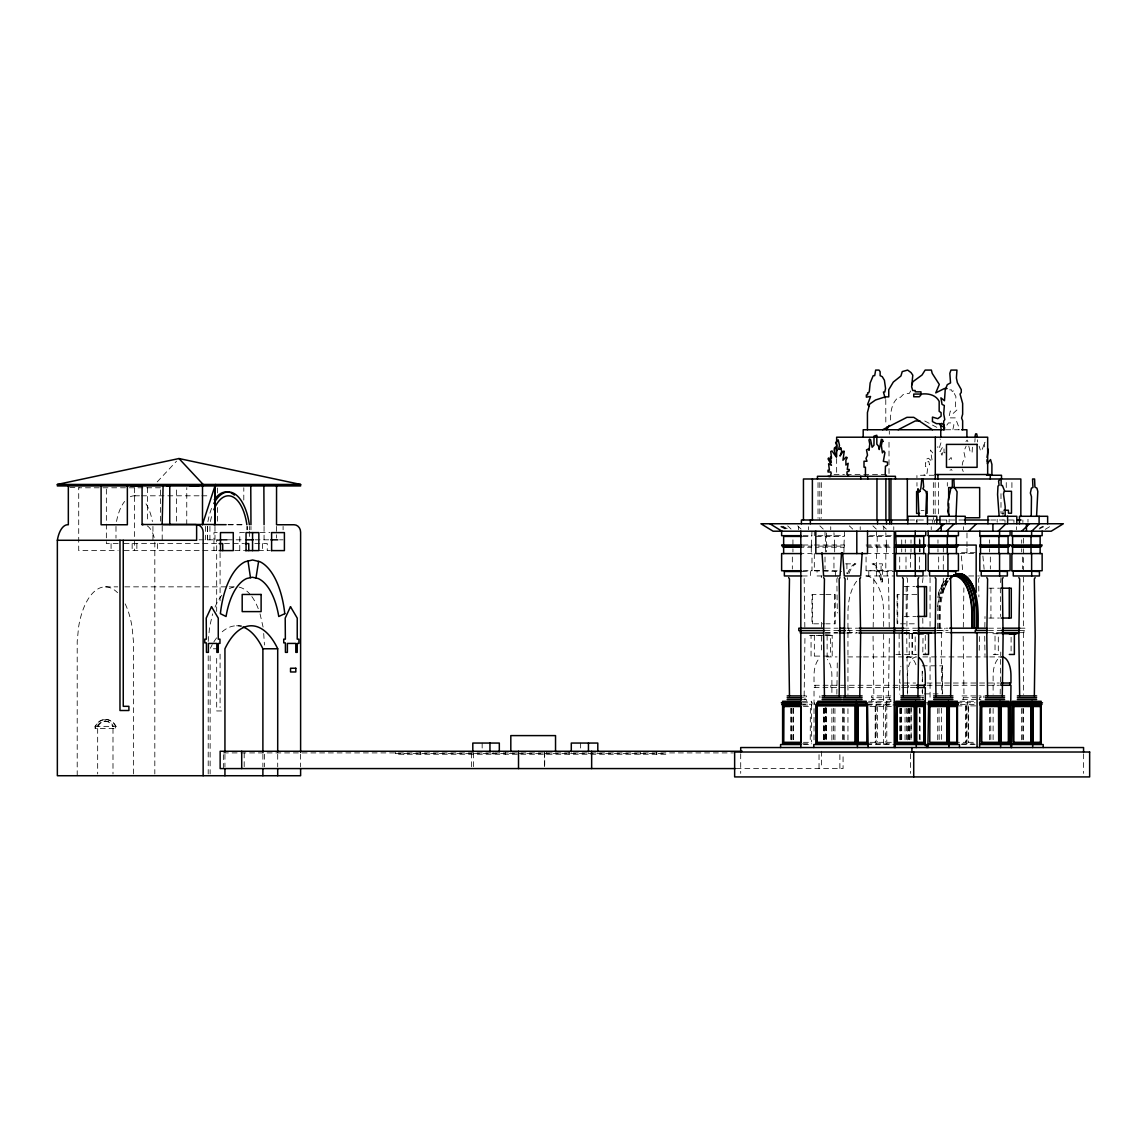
<?xml version="1.0" encoding="UTF-8"?>
<svg xmlns="http://www.w3.org/2000/svg" width="1147" height="1147" viewBox="0 0 1147 1147"><rect width="100%" height="100%" fill="white"/><g stroke="black" fill="none" stroke-linecap="round" stroke-linejoin="round"><path stroke-width="0.75" stroke-dasharray="5 3.75" d="M160.537 521.168L160.566 487.647M176.581 521.225L176.609 487.704M186.746 524.695L186.775 487.647M217.586 521.225L217.586 507.103M217.6 492.995L217.6 487.704M243.795 500.049L243.809 487.704M943.293 578.274L943.264 592.253A39.17 18.739 -89.9 0 1 947.465 582.361M943.293 569.543L943.321 545.083M804.147 695.914L804.965 636.241M821.467 627.294L821.539 621.918M836.851 694.164L837.31 660.815M873.182 627.294L873.871 578.948L873.053 575.966M888.538 695.914L889.341 636.241M922.317 688.888L923.034 699.498M922.417 681.877L922.561 671.339M922.819 652.041L923.034 636.241M963.308 627.294L963.867 587.895M979.251 650.277L979.452 636.241M984.843 627.294L985.001 616.541M1000.198 694.164L1000.342 683.626M1000.356 681.877L1000.772 652.041M972.412 447.158L972.083 452.936L970.104 451.474L968.426 444.663M208.209 641.46L209.586 627.079L212.625 613.86M975.079 438.498L974.85 441.996M811.632 546.13L811.445 547.248L802.943 547.248M844.321 546.13L844.135 547.248L815.832 547.248M962.204 465.18L962.863 461.711L965.301 458.47L963.781 451.445L966.089 446.197M910.661 390.941L909.356 393.392L906.073 393.392L903.119 394.597L900.495 397.306L898.402 397.306C890.732 403.543 890.373 414.44 890.445 423.587M948.97 459.775L951.107 457.481L951.709 460.305L949.974 462.026M979.452 577.601L978.635 578.948L978.893 596.856M1000.987 577.601L1000.27 586.103M837.64 577.601L836.837 578.948L837.31 612.971M923.034 577.601L922.303 584.31M946.863 425.121L948.44 422.913L952.225 422.913L953.888 424.82L952.842 429.752M965.946 441.581L967.093 440.061L967.896 441.724M157.225 481.855L176.566 461.137M811.273 544.997L811.99 531.204M843.963 544.997L844.665 531.204M885.885 744.546L886.789 743.801L886.789 705.018M1045.304 529.341L1049.863 526.545M1039.799 527.892L1042.938 526.229M802.226 571.493L811.99 570.733L811.99 553.585L802.943 553.585M1039.153 528.968L1045.218 525.986M949.96 470.213L951.494 469.51L952.039 470.471M825.252 632.829L837.482 632.728M900.911 633.646L915.191 633.603L915.191 654.364M812.85 635.381L811.058 635.395L811.058 656.098L832.192 656.098L832.192 635.338M816.119 635.381L830.399 635.338L830.399 656.098M949.687 389.88L951.523 389.88L952.168 391.514L954.075 390.539L954.075 393.077L955.924 396.676L955.293 407.257L957.028 409.866L953.071 413.493L950.318 410.956L948.77 417.881L955.322 417.881L958.577 426.512L958.577 429.752M945.745 429.752L959.853 429.752M945.171 452.75L944.024 452.75L943.995 447L943.063 447C940.21 448.936 939.708 456.635 939.708 446.67L941.429 441.323L940.053 438.943M834.041 474.514L844.507 474.514M846.257 474.514L889.011 474.514L889.011 438.986M934.188 475.259L916.926 475.259L916.926 477.74M160.465 487.79L78.713 487.79L78.713 550.603L118.155 550.603M134.471 495.805L139.776 495.805M141.554 495.805L200.037 495.805M201.815 495.805L208.897 495.805M921.055 510.444L924.052 510.444M1003.94 513.211L1000.987 513.211L1000.987 492.966M909.686 520.007L935.135 520.007M941.372 520.007L964.082 520.007M990.693 520.007L1015.798 520.007M228.052 524.753L243.781 524.753L227.909 524.695M217.227 532.595L213.959 532.595L213.959 550.603M244.483 532.595L239.78 532.595L239.78 550.603M260.154 532.595L269.975 532.595M803.058 535.678L811.99 535.678M817.883 535.678L844.665 535.678M869.569 535.678L891.391 535.678M802.943 536.423L811.273 536.423M816.334 536.423L843.963 536.423M868.078 536.423L895.635 536.423M199.019 539.821L218.504 539.821M227.364 539.821L244.469 539.821M255.007 539.821L269.402 539.821M279.581 539.821L283.094 539.821M220.081 540.28L216.683 540.28L216.683 611.394M118.155 543.592L106.356 543.592L106.356 487.79M124.077 543.592L218.561 543.592M224.497 543.592L244.11 543.592M254.792 543.592L267.251 543.592L267.251 550.603M802.943 544.997L811.99 544.997L811.804 546.13L803 546.13M814.313 544.997L844.665 544.997L844.493 546.13L814.814 546.13M866.071 544.997L892.28 544.997M866.573 546.13L892.624 546.13M867.576 547.248L895.807 547.248M124.163 550.603L219.163 550.603M234.791 550.603L244.483 550.603M258.505 550.603L269.975 550.603M975.265 552.682L961.057 552.682L962.892 572.64M866.071 553.585L895.635 553.585M959.824 553.585L974.104 553.585M845.597 563.851L855.891 563.851A26.367 12.617 -90 0 0 848.837 573.815M803.058 570.733L811.99 570.733M814.313 553.585L814.313 570.733L839.317 570.733M866.071 557.012L866.071 570.733L894.689 570.733M814.313 570.733L841.583 571.493M866.071 570.733L894.932 571.493M802.226 575.966L810.556 575.966L810.556 571.493M822.055 575.966L817.051 575.966L817.051 571.493M865.799 575.966L894.932 575.966M923.98 575.966L927.507 575.966M968.713 575.966L974.362 575.966M977.617 575.966L979.481 575.966M881.082 581.873L882.387 581.873L882.387 563.822L872.107 563.822A29.894 14.309 -90 0 1 881.082 581.873L881.082 563.822M904.151 586.604L914.661 586.604M105.338 586.848L117.725 586.848M124.808 586.848L227.479 586.848M229.257 586.848L234.561 586.848M988.9 588.196L999.41 588.196M824.822 594.562L811.961 594.562L811.961 623.81L824.822 623.81M825.897 594.562L835.274 594.562L835.274 623.81L825.897 623.81M916.897 594.562L897.083 594.562L897.083 623.81L916.897 623.81M904.151 616.455L916.353 616.455M988.9 618.047L999.41 618.047M236.511 625.789L243.092 625.789M825.252 628.183L838.07 628.183M846.644 628.183L857.669 628.183M903.908 628.183L916.711 628.183M937.099 628.183L947.766 628.183M988.542 628.183L1000.858 628.183M1019.97 628.183L1025.49 628.183L1025.49 630.42L1020.213 630.42M904.825 630.42L915.966 630.42M936.97 630.42L948.053 630.42M988.442 630.42L1001.331 630.42M825.037 630.592L838.07 630.592M847.303 630.592L857.856 630.592M904.18 630.592L916.553 630.592M937.744 630.592L944.798 630.592L944.798 628.183M847.619 632.657L857.139 632.657M904.338 632.657L916.754 632.657M936.97 632.657L949.444 632.657M988.442 632.657L1000.858 632.657M1020.3 632.657L1023.941 632.657L1023.941 630.42M825.166 633.015L837.826 633.015M846.457 633.015L857.21 633.015M904.338 632.958L916.912 633.015M937.042 633.015L943.823 633.015L943.823 630.592M904.338 633.603L916.983 633.603M825.467 634.692L833.109 635.338L808.506 635.338M218.36 648.772L210.13 648.772A77.609 37.134 90 0 1 212.281 644.585M895.864 654.364L900.911 654.364M904.481 654.364L916.983 654.364M993.245 654.464L998.306 654.464L998.306 633.718L991.954 633.703L991.954 632.657M826.485 656.916L837.052 656.916M847.633 656.916L861.727 656.916M863.49 656.916L916.367 656.916A18.653 8.932 -90 0 0 907.435 675.569L907.435 685.275M922.733 656.916L987.94 656.916M989.703 656.916L1002.048 656.916A18.653 8.932 -90 0 0 993.116 675.569L993.116 683.024M922.217 665.819L942.39 665.819L942.39 693.878L922.174 693.878L922.174 690.365M900.782 683.024L899.721 683.024L899.721 675.569A18.653 8.932 -90 0 1 900.911 666.249M904.309 683.024L915.578 683.024M927.063 683.024L999.324 683.024M915.578 685.275L814.026 685.275L814.026 675.569A18.653 8.932 -90 0 1 820.65 657.561M927.063 685.275L999.324 685.275M915.406 687.512L814.026 687.512L814.026 742.238M802.441 695.914L806.456 695.914L806.456 697.706L802.441 697.706M819.833 695.914L819.933 697.706M921.055 695.914L923.708 695.914M975.739 695.914L961.688 695.914L961.688 697.706L976.226 697.706M978.95 695.914L980.943 695.914L980.943 697.706L978.95 697.706M983.854 695.914L983.854 697.706M921.055 697.706L923.708 697.706M802.441 699.498L806.456 699.498L806.456 701.29M921.055 699.498L923.708 699.498M976.226 699.498L961.688 699.498L961.688 701.29M978.95 699.498L980.943 699.498M802.255 701.29L811.531 701.29L811.531 702.781M868.551 701.29L895.893 701.29M959.824 701.29L975.122 701.29M802.599 702.781L812.248 702.781L811.89 704.272L802.785 704.272M814.571 702.781L814.47 704.272M867.232 702.781L895.893 702.781M956.913 702.781L975.022 702.781M867.72 704.272L894.603 704.272M960.369 704.401L975.739 704.401M802.599 705.018L811.718 705.018L811.718 704.272M866.702 705.018L895.893 705.018M956.971 705.892L966.261 705.892L966.261 742.31L956.971 742.31M975.624 705.892L968.283 705.892L968.283 742.31L975.624 742.31M803.416 706.509L810.37 706.509L810.226 742.31M869.913 706.509L891.291 706.509M221.6 710.954L216.683 710.954L216.683 655.84M105.323 719.484L105.753 719.484A13.42 11.785 90 0 1 116.033 726.352L116.033 728.402L95.043 728.402L95.043 726.352A13.42 11.785 -90 0 1 105.323 719.484A13.42 11.785 -90 0 1 115.603 726.352L115.603 728.402M97.237 726.352A9.907 8.703 -90 0 1 104.893 721.133L105.753 721.133A9.907 8.703 -90 0 1 113.424 726.352M95.043 726.352L116.033 726.352M803.416 742.31L810.37 742.31M869.913 742.31L891.291 742.31M802.599 743.801L811.531 743.801M867.032 743.801L892.61 743.801M961.975 743.801L974.104 743.801M803.517 744.546L812.248 744.546M866.659 744.546L894.846 744.546M961.372 744.546L975.108 744.546M223.364 752.905L733.42 752.905M395.643 753.507L517.326 753.507M518.143 753.507L666.55 753.507M517.326 754.253L395.643 754.253L395.643 751.271M520.81 754.253L666.55 754.253L666.55 751.271M736.087 768.576L843.074 768.576L843.074 754.726M1001.403 633.718L995.023 633.718L995.023 654.464M907.435 633.646L916.367 633.674M69.895 487.504L79.2 487.79M780.577 526.731L785.136 528.968M924.74 420.978L936.841 427.358M781.351 526.229L786.053 528.71M782.842 526.229L787.258 528.71M882.918 525.871L886.287 529.068M872.91 525.871L876.279 529.068M849.354 525.871L852.723 529.068M819.876 525.871L823.245 529.068M797.667 525.871L801.036 529.068M787.674 525.871L791.043 529.068M984.699 446.886L984.327 443.029L985.216 442.097L984.212 442.097C984.398 444.204 980.671 455.488 980.126 449.423L979.151 446.183M906.732 577.601L907.549 578.948L906.732 636.241L907.521 694.164M962.204 469.051L963.236 471.532M932.74 452.936L930.403 449.997L932.325 461.653L928.482 458.227L926.532 459.058L927.421 461.94L928.755 461.452L929.629 464.85L925.486 462.642L925.385 466.6L927.665 466.6L927.091 473.31L924.167 473.31L924.167 475.259M886.086 702.781L886.43 704.272M260.039 613.86L263.079 627.079M834.313 546.13L834.5 547.248M833.955 544.997L834.141 546.13M885.814 544.997L886.344 547.248M876.58 544.997L877.039 547.248M825.324 546.13L825.467 547.248M825.023 544.997L825.166 546.13M263.695 633.474L264.455 645.044M982.907 556.008L984.126 569.313M1000.299 587.895L1000.7 616.541M984.714 636.241L984.986 655.554M963.179 636.241L963.996 695.914M922.776 618.333L922.905 627.294M889.226 627.294L888.538 578.948L889.341 575.966M873.053 636.241L873.871 695.914M821.338 636.241L821.524 650.277M804.836 627.294L804.147 578.948L804.965 575.966M1083.571 753.794L1083.571 773.365M1027.984 519.261L1027.984 522.258M1023.468 538.258L1023.468 547.076M1023.468 548.84L1023.468 569.987M1023.468 577.041L1023.468 628.183M1023.468 632.657L1023.468 694.408M1023.468 708.516L1023.468 740.274M1022.88 520.007L1022.88 522.502M1022.88 708.301L1022.737 740.518M1022.378 557.012L1022.378 569.027M1021.69 539.85L1021.69 543.291M1021.69 548.825L1021.69 551.994M1021.418 708.545L1021.418 740.274M1016.471 526.731L1016.471 529.713M1013.934 520.007L1013.934 522.502M1011.912 482.557L1011.912 489.683M1011.095 637.216L1011.095 654.464M1006.263 482.557L1006.263 487.905M1005.016 520.007L1005.016 522.502M1002.98 511.089L1002.98 520.007M997.173 519.261L997.173 522.258M996.542 632.657L996.542 633.703M994.191 683.024L994.191 685.275M993.116 685.275L993.116 694.164M993.116 708.402L993.116 740.417M990.936 588.196L990.936 618.047M990.678 708.301L990.822 740.518M990.334 557.012L990.334 569.027M989.632 539.85L989.632 543.291M989.632 548.825L989.632 551.994M989.374 708.545L989.374 740.274M979.452 697.706L979.452 699.498M977.545 439.774L977.545 442.011M968.642 705.892L968.642 742.31M967.566 701.29L967.566 702.781M967.265 702.781L967.265 704.401M966.978 532.925L966.978 546.703M966.978 548.424L966.978 553.585M966.978 704.401L966.978 743.801M965.602 705.892L965.602 742.31M963.437 526.731L963.437 529.713M963.179 697.706L963.179 699.498M949.128 519.261L949.128 522.258M947.322 482.557L947.322 486.127M946.734 520.007L946.734 522.502M942.347 665.819L942.347 693.878M941.357 632.657L941.357 693.849M941.357 708.172L941.357 740.374M940.282 628.183C940.139 613.76 939.694 598.72 945.816 585.3A39.543 18.925 -90 0 1 948.899 580.095M939.321 628.183L939.321 613.258A38.797 18.567 -90 0 1 947.78 580.726M939.035 708.301L939.178 740.518M938.977 628.183L938.977 613.258A39.543 18.925 -90 0 1 947.594 580.095M938.676 557.012L938.676 569.027M938.404 482.557L938.404 514.659M937.974 539.85L937.974 543.291M937.974 548.825L937.974 551.994M937.802 446.642L937.802 447.545M937.716 628.183L937.716 613.258A38.052 18.209 -90 0 1 946.82 580.31M937.716 708.545L937.716 740.274M935.135 482.557L935.135 514.659M934.533 520.007L934.533 522.502M933.343 482.557L933.343 520.007M932.74 520.007L932.74 522.502M931.235 526.731L931.235 529.713M930.059 577.701L930.059 626.434M930.059 657.202L930.059 699.269M925.285 635.424L925.285 654.407M922.174 671.081L922.217 681.605M920.066 539.85L920.066 544.997M920.066 548.825L920.066 551.994M920.066 708.545L920.066 740.274M919.349 538.789L919.349 544.997M919.349 548.438L919.349 551.865M919.349 557.012L919.349 569.027M919.349 708.129L919.349 740.245M917.127 519.261L917.127 522.258M916.969 482.557L916.969 486.127M916.367 520.007L916.367 522.502M912.496 633.66L912.496 654.407M911.922 633.603L911.922 654.364M911.148 706.509L911.148 740.518M911.005 539.85L911.005 543.291M911.005 548.825L911.005 551.994M911.005 708.301L911.005 740.518M910.417 553.585L910.417 569.027M910.575 753.794L910.575 773.365M909.7 708.545L909.7 740.274M909.227 633.66L909.227 654.407M908.983 708.301L908.983 740.518M908.725 708.301L908.725 740.518M908.51 685.275L908.51 687.512M907.435 687.512L907.435 694.566M907.435 708.688L907.435 740.475M906.345 708.301L906.488 740.518M906.187 586.604L906.187 616.455M906.001 557.012L906.001 569.027M905.298 539.85L905.298 543.291M905.298 548.825L905.298 551.994M905.04 708.545L905.04 740.274M901.728 539.85L901.728 544.997M901.728 548.825L901.728 551.994M901.585 708.301L901.728 740.518M901.126 708.301L901.126 742.31M900.868 708.301L900.868 742.31M900.409 708.545L900.409 740.274M899.707 557.012L899.707 569.027M899.721 685.275L899.721 694.164M899.721 708.402L899.721 740.417M899.133 633.66L899.133 654.364M897.728 594.562L897.728 623.81M893.771 526.731L893.771 529.713M890.846 701.29L890.846 699.498L871.562 699.498L871.562 701.29M889.326 431.243L889.326 434.226M889.341 697.706L889.341 699.498M887.219 575.966L887.219 571.493L885.814 570.733L885.814 553.585M886.789 701.29L886.789 702.781M886.516 544.997L885.814 532.695M886.516 547.248L886.516 553.585M886.602 704.272L886.602 705.018M885.771 399.529L885.814 422.368M885.47 706.509L885.326 742.31M883.764 526.731L883.764 529.713M883.649 626.52L883.649 613.258A37.292 17.85 -90 0 0 862.702 576.525M883.649 634.42L883.649 745.765M877.455 706.509L877.598 742.31M877.197 536.423L877.197 544.997M877.197 547.248L877.197 553.585M876.58 531.204L876.58 535.678M876.58 553.585L876.58 570.733M876.494 571.493L876.494 575.966M876.136 701.29L876.136 702.781M876.136 705.018L876.136 743.801M875.448 706.509L875.448 742.31M875.175 706.509L875.175 742.31M873.053 697.706L873.053 699.498M868.781 571.493L868.781 575.966M860.207 526.731L860.207 529.713M849.769 630.592L849.769 632.657M848.78 628.183L848.78 630.592M847.948 628.183L847.948 613.258A37.292 17.85 -90 0 1 860.064 577.945M847.948 632.657L847.948 694.509M847.948 708.66L847.948 740.46M846.916 563.851L846.916 573.701M844.221 708.545L844.221 740.274M843.963 547.248L843.963 553.585M843.045 708.301L843.045 740.518M842.902 708.301L842.902 740.518M839.876 754.654L839.876 768.576M836.65 458.528L836.65 474.514M835.389 575.966L835.389 571.493L833.955 570.733L833.955 557.012M834.93 708.545L834.93 740.274M834.672 544.997L833.955 532.695M834.672 547.248L834.672 551.994M834.615 594.562L834.615 623.81M833.625 708.301L833.482 740.518M831.89 685.275L831.89 675.569A18.653 8.932 -90 0 0 827.417 659.425M831.89 687.512L831.89 694.566M831.89 708.688L831.89 740.475M830.815 685.275L830.815 687.512M830.729 526.731L830.729 529.713M827.13 635.338L827.13 656.098M826.528 532.925L826.528 551.865M826.528 707.986L826.528 740.231M826.026 708.301L826.026 740.518M825.811 707.627L825.811 740.575M825.625 536.423L825.625 544.997M825.625 547.248L825.625 551.994M825.152 707.627L825.152 740.575M825.023 531.204L825.023 535.678M825.023 557.012L825.023 569.027M824.564 708.545L824.564 740.274M823.861 708.301L823.861 740.518M823.589 708.301L823.589 740.518M821.539 751.271L821.539 768.576M821.309 482.557L821.309 518.229M821.338 575.966L821.338 577.601M819.818 482.557L819.818 520.007M819.03 754.654L819.03 768.576M818.026 482.557L818.026 518.229M815.101 685.275L815.101 687.512M814.313 531.204L814.313 535.678M814.341 635.395L814.341 656.098M812.621 594.562L812.621 623.81M811.531 705.018L811.531 742.037M811.273 547.248L811.273 553.585M808.52 526.731L808.52 529.713M804.965 697.706L804.965 699.498M798.527 526.731L798.527 529.713M793.337 708.301L793.337 740.518M793.194 708.301L793.194 740.518M792.935 539.85L792.935 544.997M792.935 548.825L792.935 551.994M792.333 557.012L792.333 569.027M791.889 708.545L791.889 740.274M791.172 708.301L791.172 740.518M790.914 708.301L790.914 740.518M740.704 753.794L740.704 773.365M656.514 751.271L656.514 754.253M640.513 751.271L640.513 754.253M580.64 743.055L580.64 748.288M569.098 751.271L569.098 754.253M546.517 751.271L546.517 754.253M544.71 751.271L544.71 766.841M544.381 752.905L544.381 768.576M505.411 751.271L505.411 754.253M493.095 751.271L493.095 754.253M482.156 743.055L482.156 748.288M473.596 752.905L473.596 766.827M471.575 752.991L471.575 766.841M420.16 751.271L420.16 754.253M403.945 753.507L403.945 754.253M300.614 754.239L300.614 766.784M283.094 526.416L283.094 529.771M277.703 754.282L277.703 766.798M276.527 526.416L276.527 533.111M276.527 534.789L276.527 538.144M264.455 754.253L264.455 766.784M264.068 526.416L264.068 539.821M262.892 754.282L262.892 766.798M262.548 543.592L262.548 550.603M250.964 526.416L250.964 529.771M249.358 526.416L249.358 529.771M249.358 531.448L249.358 538.144M247.394 526.416L247.394 529.771M246.863 526.416L246.863 529.771M244.196 752.905L244.196 768.576M224.941 754.282L224.941 766.798M223.364 754.654L223.364 768.576M220.081 552.725L220.081 600.77M220.081 654.148L220.081 707.527M214.976 526.416L214.976 539.821M210.13 655.926L210.13 773.953M209.915 526.416L209.915 539.821M208.209 655.783L208.209 773.938M207.607 526.416L207.607 539.821M207.421 526.416L207.421 539.821M205.456 526.416L205.456 539.821M162.2 526.143L162.2 543.592M157.483 543.592L157.483 550.603M154.816 542.058L154.816 773.953M152.938 526.416L152.938 539.821M147.375 487.704L147.375 521.225M136.866 543.592L136.866 550.603M134.557 487.79L134.557 550.603M133.453 773.938L133.453 641.46L132.077 627.079A58.927 28.202 90 0 0 124.536 602.605M132.149 543.592L132.149 550.603M115.99 526.416L115.99 538.144M112.994 728.402L112.994 773.981M111.073 543.592L111.073 550.603M97.667 728.402L97.667 773.981M95.473 728.402L95.473 726.352A13.42 11.785 90 0 1 105.753 719.484M77.207 775.73L77.207 641.46L78.584 627.079A58.927 28.202 90 0 1 117.582 592.712M906.331 657.561A18.653 8.932 -90 0 1 915.951 664.873M937.787 597.487A37.292 17.85 -90 0 1 949.343 577.228M873.412 563.822A29.894 14.309 -90 0 1 882.387 581.873M847.26 579.765A26.367 12.617 -90 0 1 847.705 577.687M938.189 594.232A38.052 18.209 -90 0 1 946.992 578.117M937.644 606.519A38.797 18.567 -90 0 1 946.648 579.665M847.518 573.815A26.367 12.617 90 0 1 854.587 563.851M239.135 587.149A58.927 28.202 -90 0 1 249.831 594.046M251.838 596.555A58.927 28.202 -90 0 1 259.48 612.125M215.034 607.136A58.927 28.202 -90 0 1 222.833 594.046M229.371 588.683A58.927 28.202 -90 0 1 233.529 587.149M213.801 642.005A77.609 37.134 90 0 1 216.797 637.617M222.231 631.768A77.609 37.134 90 0 1 241.386 626.463M147.289 525.885A25.091 12 90 0 1 154.315 538.058M116.521 521.484A40.217 19.241 90 0 1 124.636 501.44M130.371 496.723A40.217 19.241 90 0 1 138.558 496.723M146.013 503.848A40.217 19.241 90 0 1 152.408 521.484M210.446 521.484A40.217 19.241 90 0 1 212.338 513.842M207.908 521.656A45.665 21.85 90 0 1 211.865 507.691M104.893 721.133A9.907 8.703 -90 0 1 112.564 726.352M98.097 726.352A9.907 8.703 -90 0 1 105.753 721.133M942.705 452.578L941.974 455.23L941.214 453.753L942.203 451.258L942.705 452.578M890.846 695.914L871.562 695.914L871.562 697.706L890.846 697.706L890.846 695.914"/><path stroke-width="1.5" d="M169.742 524.48L169.77 485.668M202.489 524.753L202.517 485.668M202.474 524.48L214.976 485.941L214.962 524.48L142.085 524.509L143.547 524.48M276.556 485.941L276.527 524.753L294.091 524.753A7.441 6.538 -90 0 1 300.614 532.179L300.614 752.446M839.145 695.914L839.962 636.241L839.145 578.948L839.962 577.601M859.791 695.914L860.608 636.241L859.791 578.948L860.608 577.601M917.944 695.914L918.761 636.241L917.944 578.948L918.761 577.601M950.634 695.914L951.451 636.241L950.634 578.948M1002.277 695.914L1003.095 636.241L1002.277 578.948L1003.095 577.601M1034.336 695.914L1035.153 636.241L1034.336 578.948L1035.153 577.601M163.103 485.74L162.143 524.552L196.18 524.58M956.039 516.279L957.085 491.805L954.247 486.83L953.888 479.589L952.34 480.278L952.325 487.274L950.748 488.063C950.046 495.318 946.834 500.407 948.426 507.662L947.694 511.275L949.343 516.279M841.54 552.682L840.034 575.966L823.618 575.966L821.969 552.682M862.2 552.682L860.68 575.966L844.278 575.966L842.629 552.682M848.766 476.306L846.844 473.094L847.246 471.474L848.737 471.474L849.224 470.356L849.224 469.438L847.246 469.438L848.149 463.288L845.898 465.065L845.898 460.105L847.217 457.639L846.07 457.108L842.93 460.262L844.264 451.23L843.246 451.23L840.034 456.033L841.697 451.316L840.708 447.66L840.206 449.323L838.658 449.323L839.461 445.251L838.199 439.875L835.618 442.67L836.65 444.864M1036.573 516.279L1037.806 491.432L1036.945 488.163L1034.938 487.131L1034.594 478.987L1032.558 478.987L1032.96 487.518L1031.425 488.135L1030.379 493.052L1031.468 496.694L1031.239 516.279M914.776 547.248L914.933 546.13M915.077 546.13L915.234 544.997M947.451 547.248L947.608 546.13M947.766 546.13L947.924 544.997M999.109 547.248L999.567 544.997M1031.167 547.248L1031.626 544.997M255.967 578.031L258.591 561.399M975.079 436.104L975.624 433.867L976.699 433.867L977.402 437.265M987.065 457.381L988.255 449.997L987.581 448.62M924.74 546.13L924.238 547.248L896.008 547.248L895.477 544.997L925.758 544.997L925.242 546.13L895.649 546.13M957.43 546.13L956.913 547.248L928.683 547.248L928.167 544.997L976.197 545.083L976.14 592.253L975.136 592.253A39.17 18.739 -89.9 0 0 950.103 578.662M958.433 544.997L957.931 546.13L928.339 546.13M1009.073 546.13L1008.571 547.248L980.341 547.248L980.169 546.13M1041.132 546.13L1040.63 547.248L1012.4 547.248L1011.869 544.997L1042.136 544.997L1041.634 546.13L1012.041 546.13M889.097 425.408L886.717 429.752L886.717 427.085M987.223 463.689L990.549 459.574L991.897 464.349L991.897 475.259M921.844 478.987L920.783 488.737L919.321 491.862L917.915 488.737L918.948 516.279M895.219 747.543L895.922 705.018M927.894 747.543L928.597 705.018M979.552 747.543L980.255 705.018M1011.611 747.543L1012.314 705.018M1010.249 744.546L1010.966 685.275L1001.087 685.275M936.468 531.204L944.325 523.749M946.461 531.204L954.318 523.749M968.67 531.204L976.527 523.749M998.148 531.204L1006.005 523.749M1021.705 531.204L1029.576 523.749M1031.712 531.204L1039.569 523.749M898.158 429.752L915.177 420.978L919.951 420.978M882.545 429.752L906.947 417.336L913.758 417.336L932.454 429.752M57.35 484.45L178.989 458.542L300.614 484.45L300.614 485.941L57.35 485.941L57.35 484.45L300.614 484.45M883.219 441.366L882.1 441.753L881.355 445.653L882.416 452.879L883.792 450.914L884.925 452.621L883.319 461.366L887.577 462.169L887.448 465.281L885.441 466.198L885.226 474.17L886.144 476.306M1000.743 478.987L998.578 480.923L999.066 485.31L997.976 486.056L997.575 494.515L999.137 516.279M131.102 485.941L140.522 485.74M190.058 485.941L198.961 485.755M947.107 388.532L944.397 388.532L935.751 392.876L939.307 384.446L932.21 373.377L931.378 370.08L925.142 370.08L922.03 375.012L912.897 381.693L911.765 385.019M944.727 429.752L863.189 429.752L863.189 437.208M961.616 429.752L966.907 429.752L966.907 437.208M836.65 445.466L836.679 451.015L835.647 447.072L834.414 447.947L834.199 450.011L836.278 457.022L831.976 450.929L830.758 451.488L831.503 458.097L830.414 457.108L831.317 462.413L828.607 457.94L828.034 458.829L831.46 465.309L828.593 463.775L829.396 470.17L828.034 470.17L828.034 471.976L830.829 471.976L831.174 473.467L830.184 476.665L828.034 476.306M935.292 474.514L990.277 474.514L990.277 478.987M986.578 475.259L1001.503 475.259L1001.503 478.987M1004.485 491.274L1011.482 491.274L1011.482 513.211L1008.442 513.211L1008.442 510.229L1003.94 510.229M920.095 491.49L916.596 491.49L916.596 513.426L919.55 513.426M965.889 517.77L979.667 517.77L979.667 487.575L948.669 487.575L948.669 500.006M907.922 520.007L801.409 520.007L801.409 523.749M935.708 520.007L939.751 520.007M964.512 520.007L988.915 520.007M1017.303 520.007L1021.102 520.007M927.077 531.204L958.433 531.204L958.433 535.678L928.167 535.678L928.167 531.204M959.207 531.204L1051.211 531.204L1063.355 523.749L760.934 523.749L773.078 531.204L894.23 531.204L894.23 747.543M801.28 535.678L781.623 535.678L781.623 531.204M895.477 535.678L925.758 535.678L925.758 531.204L895.477 531.204L896.18 544.997M979.81 531.204L979.81 535.678L1010.091 535.678L1010.091 531.204M1011.869 531.204L1011.869 535.678L1042.136 535.678L1042.136 531.204M801.997 536.423L783.645 536.423L783.645 553.585M896.18 536.423L923.736 536.423L923.736 544.997M928.167 535.678L928.869 536.423L956.412 536.423L956.412 544.997M979.81 535.678L980.513 536.423L1008.07 536.423L1008.07 544.997M1011.869 535.678L1012.572 536.423L1040.128 536.423L1040.128 544.997M219.894 539.821L226.92 539.821M246.232 539.821L253.258 539.821M270.807 539.821L277.832 539.821M300.614 768.576L300.614 775.73L57.35 775.73L57.35 540.28L196.624 540.28L196.624 524.753A7.441 6.538 -90 0 1 203.148 532.179L203.148 775.73M219.163 543.592L222.704 543.592L222.704 550.603M245.2 543.592L248.756 543.592L248.756 550.603M801.997 544.997L781.623 544.997L782.139 546.13L801.638 546.13M801.997 547.248L783.143 547.248L782.641 546.13M219.163 550.603L233.271 550.603L233.271 532.595L220.482 532.595L220.482 550.603M245.343 550.603L258.835 550.603L258.835 532.595L246.046 532.595L246.046 550.603M271.294 550.603L284.399 550.603L284.399 532.595L271.61 532.595L271.61 550.603M801.997 553.585L781.623 553.585L781.623 570.733L801.28 570.733M895.477 570.733L925.758 570.733L925.758 553.585L895.477 553.585L895.477 570.733L923.034 571.493L923.034 575.966L896.882 575.966L896.882 571.493M928.167 570.733L958.433 570.733L958.433 553.585L928.167 553.585L928.167 570.733L955.709 571.493L955.709 575.966L929.572 575.966L929.572 571.493M979.81 570.733L1010.091 570.733L1010.091 553.585L979.81 553.585L979.81 570.733L1007.367 571.493L1007.367 575.966L981.215 575.966L981.215 571.493M1011.869 570.733L1042.136 570.733L1042.136 553.585L1011.869 553.585L1011.869 570.733L1039.426 571.493L1039.426 575.966L1013.274 575.966L1013.274 571.493M801.036 571.493L784.362 571.493L784.362 575.966L801.567 575.966M916.353 586.604L926.532 586.604L926.532 616.455L917.715 616.455M1001.116 588.196L1011.281 588.196L1011.281 618.047L1001.116 618.047M823.732 628.183L798.799 628.183L798.799 630.592L824.421 630.592M839.59 628.183L845.038 628.183M858.974 628.183L903.75 628.183M918.03 628.183L935.88 628.183M949.544 628.183L986.85 628.183M1002.535 628.183L1019.97 628.183M987.409 630.42L975.237 630.42L975.237 632.657M1001.331 630.42L1019.697 630.42M838.5 630.592L845.54 630.592M858.888 630.592L903.205 630.592M917.328 630.592L935.981 630.592M950.232 632.657L987.166 632.657M1001.646 632.657L1019.124 632.657M823.732 633.015L800.319 633.015L800.319 630.592M839.36 633.015L844.88 633.015M858.888 633.015L903.047 633.015M917.557 633.015L936.11 633.015M917.557 633.646L931.12 633.015M1009.303 633.761L1012.586 633.761M1013.905 633.761L1016.959 633.761L1016.959 632.657M243.006 626.979A77.609 37.134 90 0 1 262.892 648.772L277.703 648.772L277.703 752.489M923.507 654.407L928.554 654.407L928.554 633.703L926.776 633.703M1009.303 654.464L1014.364 654.464L1014.364 633.761M1001.087 683.024L1010.966 683.024L1010.966 675.569A18.653 8.932 -90 0 0 1002.048 656.916M916.467 685.275L925.285 685.275L925.285 675.569A18.653 8.932 -90 0 0 918.675 657.561M916.467 687.512L925.285 687.512L925.285 745.765M787.157 695.914L801.093 695.914M822.127 695.914L841.468 695.914M842.773 695.914L862.114 695.914M900.969 695.914L920.252 695.914M933.658 695.914L952.942 695.914M985.302 695.914L1004.586 695.914M1017.36 695.914L1036.644 695.914M787.157 697.706L801.567 697.706M822.127 697.706L841.468 697.706M842.773 697.706L862.114 697.706M900.969 697.706L920.252 697.706M933.658 697.706L952.942 697.706M985.302 697.706L1004.586 697.706M1017.36 697.706L1036.644 697.706M787.157 699.498L801.567 699.498M822.127 699.498L841.468 699.498M842.773 699.498L862.114 699.498M900.969 699.498L920.252 699.498M933.658 699.498L952.942 699.498M985.302 699.498L1004.586 699.498M1017.36 699.498L1036.644 699.498M800.463 701.29L782.598 701.29L782.598 702.781M781.293 702.781L801.538 702.781M926.102 702.781L895.219 702.781L895.563 704.272L925.615 704.272M958.792 702.781L927.894 702.781L928.253 704.272L958.29 704.272M1010.435 702.781L979.552 702.781L979.896 704.272L1009.948 704.272M1042.494 702.781L1011.611 702.781L1011.955 704.272L1042.006 704.272M781.781 704.272L801.896 704.272M782.268 705.018L800.463 705.018M925.113 705.018L895.75 705.018L895.75 704.272M957.802 705.018L928.425 705.018L928.425 704.272M1009.446 705.018L980.083 705.018L980.083 704.272M1041.505 705.018L1012.127 705.018L1012.127 704.272M867.462 705.892L857.526 705.892L857.526 742.31L867.462 742.31M783.774 706.509L800.936 706.509L800.936 742.31L783.774 742.31L783.917 706.509M914.216 706.509L914.36 742.31L897.097 742.31L897.097 706.509L914.36 706.509M929.773 706.509L947.035 706.509L947.035 742.31L929.773 742.31L929.916 706.509M800.463 743.801L782.598 743.801L782.598 705.018M867.519 743.801L815.818 743.801L815.818 704.401L867.519 704.401L868.121 747.543M895.922 743.801L924.783 743.801L924.783 705.018M928.597 743.801L957.473 743.801L957.473 705.018M980.255 743.801L1009.116 743.801L1009.116 705.018M1012.314 743.801L1041.175 743.801L1041.175 705.018M801.337 744.546L780.577 744.546L780.577 747.543M868.121 744.546L813.782 744.546L813.782 747.543M895.219 744.546L926.805 744.546L926.805 747.543M927.894 744.546L959.494 744.546L959.494 747.543M979.552 744.546L1011.138 744.546L1011.138 747.543M1011.611 744.546L1043.197 744.546L1043.197 747.543M742.338 751.271L220.152 751.271L220.152 768.576L735.213 768.576M166.616 485.755L170.129 485.769M213.815 524.638L226.145 524.681M1002.163 633.732L1015.683 633.761M918.145 633.689L923.507 633.703M769.866 523.749L782.01 531.204M869.412 406.339L867.591 404.561L870.573 396.461L866.358 397.149L866.358 394.912L867.634 394.912L867.634 392.819L868.709 392.819L869.34 391.199L870.143 383.012L873.197 375.657L874.702 375.657L875.663 370.08L879.032 370.08L880.136 371.771L880.136 375.657L882.287 376.703L884.409 380.245L885.556 388.489L884.781 392.016L883.419 392.016L885.154 398.052M944.11 425.121L941.687 423.358L940.11 424.705L942.189 426.512L944.11 426.512L944.727 428.175M178.989 458.542L203.148 484.45L203.148 485.941M1018.851 577.601L1019.669 578.948L1018.851 636.241L1019.669 695.914M986.807 577.601L987.61 578.948L986.807 636.241L987.61 695.914M935.149 577.601L935.966 578.948L935.149 636.241L935.966 695.914M902.474 577.601L903.277 578.948L902.474 636.241L903.277 695.914M844.278 577.601L845.095 578.948L844.278 636.241L845.095 695.914M823.618 577.601L824.435 578.948L823.618 636.241L824.435 695.914M788.649 577.601L789.466 578.948L788.649 636.241L789.466 695.914M1001.173 478.987L1001.102 485.468L1002.392 485.468L1004.485 490.744L1003.453 493.827L1005.159 506.357L1005.159 516.279M882.703 441.366L882.487 439.602L881.326 439.373L879.233 449.524L878.516 446.14L876.838 444.161L876.824 435.272L874.028 436.089L873.971 445.194L872.121 447.244L870.587 439.76L869.584 439.043L868.953 440.032L869.756 444.032L868.996 450.327L868.709 448.807L866.515 449.882L867.505 455.216L865.985 458.37L867.003 461.237L864.006 461.237L864.006 467.202L865.44 467.202L865.44 476.306M923.005 478.987L923.665 486.988L922.862 488.722L925.901 491.332L926.575 494.314L925.729 516.279M248.024 561.055L250.476 577.687M263.867 485.941L264.068 524.753M250.763 485.941L250.964 524.753M1083.571 752.016L1083.571 747.543L740.704 747.543L740.704 752.016M1047.641 523.749L1047.641 516.279L1019.454 516.279L1019.454 523.749M1041.175 702.781L1041.175 701.29L1012.314 701.29L1012.314 702.781M1040.472 706.509L1040.472 742.31M1040.128 547.248L1040.128 553.585M1039.096 516.279L1039.096 523.749M1033.031 706.509L1033.031 742.31M1032.673 744.546L1032.673 747.543M1032.056 701.29L1032.056 702.781M1032.056 705.018L1032.056 743.801M1031.626 531.204L1031.626 535.678M1031.626 553.585L1031.626 570.733M1031.712 571.493L1031.712 575.966M1031.01 536.423L1031.01 544.997M1031.01 547.248L1031.01 553.585M1026.465 523.749L1026.465 531.204M1020.844 516.451L1020.844 478.987L803.445 478.987L803.445 520.007M1016.816 523.749L1016.816 516.279L987.954 516.279L987.954 523.749M1013.618 706.509L1013.618 742.31M1012.572 536.423L1012.572 544.997M1012.572 547.248L1012.572 553.585M1009.905 683.024L1009.905 685.275M1009.26 588.196L1009.26 618.047M1009.116 702.781L1009.116 701.29L980.255 701.29L980.255 702.781M1008.414 706.509L1008.414 742.31M1008.07 547.248L1008.07 553.585M1007.596 516.279L1007.596 523.749M1000.973 706.509L1000.973 742.31M1000.628 744.546L1000.628 747.543M1000.012 701.29L1000.012 702.781M1000.012 705.018L1000.012 743.801M999.567 531.204L999.567 535.678M999.567 553.585L999.567 570.733M999.654 571.493L999.654 575.966M998.951 536.423L998.951 544.997M998.951 547.248L998.951 553.585M992.915 523.749L992.915 531.204M987.667 474.514L987.667 437.208L836.65 437.208L836.65 456.75M987.08 459.675L987.08 462.069M981.574 706.509L981.574 742.31M980.513 536.423L980.513 544.997M980.513 547.248L980.513 553.585M978.119 628.183C978.262 613.76 978.706 598.72 972.584 585.3A39.543 18.925 -90 0 0 949.745 579.02M977.058 632.657L977.058 747.543M976.814 628.183L976.814 613.258A39.543 18.925 -90 0 0 957.888 573.729M976.455 628.183L976.455 613.258A38.797 18.567 -90 0 0 953.085 575.794M976.226 628.183L976.226 630.42M974.491 628.183L974.491 613.258A38.797 18.567 -90 0 0 955.924 574.475M974.133 628.183L974.133 613.258A38.052 18.209 -90 0 0 952.756 575.794M972.169 628.183L972.169 613.258A38.052 18.209 -90 0 0 953.96 575.221M971.81 628.183L971.81 613.258A37.292 17.85 -90 0 0 950.863 576.525M965.244 523.749L965.244 516.279L939.938 516.279L939.938 523.749M962.648 429.752L962.648 420.763L961.587 418.024L962.648 414.21L962.648 403.457L960.053 394.038L961.272 392.46L961.272 389.622L957.358 382.654L956.397 377.994L956.956 370.08L950.963 370.08L949.831 373.349L950.533 382.897L947.279 384.675L945.214 389.88L944.468 400.733L940.927 397.837L942.031 404.361L944.325 405.522L943.723 413.981L944.784 419.601L943.723 421.121L943.723 429.752M957.473 702.781L957.473 701.29L928.597 701.29L928.597 702.781M956.77 706.509L956.77 742.31M956.412 547.248L956.412 553.585M956.053 516.279L956.053 523.749M949.315 706.509L949.315 742.31M948.97 744.546L948.97 747.543M948.669 503.562L948.669 515.992M948.354 701.29L948.354 702.781M948.354 705.018L948.354 743.801M947.924 531.204L947.924 535.678M947.924 553.585L947.924 570.733M948.01 571.493L948.01 575.966M947.307 536.423L947.307 544.997M947.307 547.248L947.307 553.585M946.906 706.509L946.906 742.31M941.271 429.752L940.268 423.659L936.468 423.659L932.454 421.566L932.454 417.092L937.816 418.669L941.099 416.203L941.099 412.619L939.164 411.357L939.164 401.364C935.938 394.898 928.224 393.235 921.586 394.066L919.364 396.762L913.729 396.762L913.729 394.066L920.969 394.066L920.969 391.83L915.177 391.83L915.177 390.496L912.682 390.496L911.636 386.797L912.797 375.184L911.048 372.589L907.635 370.08L902.23 371.599L900.94 375.987L893.312 382.051L888.753 389.708L888.753 396.862L885.212 396.862L875.505 400.002L869.598 404.145L867.433 412.59L867.433 429.752M941.228 523.749L941.228 531.204M940.769 429.752L940.769 437.208M937.916 474.514L937.916 478.987M936.784 523.749L936.784 516.279L907.851 516.279L907.851 523.749M935.292 437.208L935.292 478.987M928.869 536.423L928.869 544.997M928.869 547.248L928.869 553.585M927.493 516.279L927.493 523.749M927.091 491.49L927.091 513.426M924.783 702.781L924.783 701.29L895.922 701.29L895.922 702.781M924.496 586.604L924.496 616.455M924.21 685.275L924.21 687.512M924.081 706.509L924.081 742.31M923.736 547.248L923.736 553.585M916.639 706.509L916.639 742.31M916.295 744.546L916.295 747.543M915.679 701.29L915.679 702.781M915.679 705.018L915.679 743.801M915.234 531.204L915.234 535.678M915.234 553.585L915.234 570.733M915.32 571.493L915.32 575.966M914.618 536.423L914.618 544.997M914.618 547.248L914.618 553.585M913.715 752.016L913.715 776.92M911.922 747.543L911.922 752.016M907.32 478.987L907.32 520.007M897.241 706.509L897.241 742.31M896.18 547.248L896.18 553.585M895.434 478.987L895.434 476.306L817.438 476.306L817.438 478.987M894.818 628.183L894.818 630.592M894.373 630.592L894.373 633.015M891.534 520.007L891.534 523.749M890.947 478.987L890.947 520.007M889.757 520.007L889.757 523.749M889.154 478.987L889.154 520.007M886.488 520.007L886.488 523.749M885.885 478.987L885.885 520.007M877.555 520.007L877.555 523.749M876.953 478.987L876.953 520.007M867.734 476.306L867.734 478.987M867.519 531.204L867.519 553.585L815.818 553.585L815.818 531.204M866.874 704.401L866.874 702.781L816.822 702.781L816.822 704.401M866.817 705.892L866.817 742.31M866.214 702.781L866.214 701.29L817.84 701.29L817.84 702.781M860.723 476.306L860.723 478.987M858.185 705.892L858.185 742.31M857.411 744.546L857.411 747.543M856.809 531.204L856.809 553.585M856.809 704.401L856.809 743.801M856.522 702.781L856.522 704.401M856.221 701.29L856.221 702.781M855.146 705.892L855.146 742.31M817.123 705.892L817.123 742.31M812.377 478.987L812.377 520.007M810.356 520.007L810.356 523.749M800.821 531.204L800.821 747.543M597.802 751.758L597.802 743.055L571.292 743.055L571.292 751.758M591.651 751.271L591.651 768.576M588.454 743.055L588.454 751.758M555.535 751.715L555.535 735.6L510.816 735.6L510.816 751.715M518.516 751.271L518.516 768.576M499.318 751.758L499.318 743.055L472.808 743.055L472.808 751.758M489.955 743.055L489.955 751.758M277.703 768.576L277.703 775.73M262.892 648.772L262.892 752.489M262.892 768.576L262.892 775.73M252.555 532.595L252.555 550.603M241.702 751.271L241.702 768.576M224.941 752.489L224.941 648.772A77.609 37.134 -90 0 1 277.703 648.772M224.941 768.576L224.941 775.73M215.622 484.45L215.622 485.941M214.976 485.941L214.976 524.753M142.085 485.711L142.085 524.753M127.36 485.941L127.36 524.753L101.094 524.753L101.094 485.941M123.259 540.28L123.259 706.323L128.894 706.323L128.894 710.509L119.976 710.509L119.976 540.28M68.333 485.941L68.333 524.753A23.083 11.04 90 0 0 57.35 540.28M214.274 499.633A45.665 21.85 90 0 1 229.543 492.393M231.077 492.966A45.665 21.85 90 0 1 234.432 495.103M213.829 509.712A40.217 19.241 90 0 1 232.483 496.723A40.217 19.241 90 0 1 246.863 524.753M213.844 503.519A45.665 21.85 90 0 1 249.358 524.753M1010.091 544.997L1009.575 546.13L979.982 546.13L979.81 544.997L1010.091 544.997M211.521 606.706L206.231 618.104L206.388 639.151L204.768 639.151L204.768 642.879L206.403 642.879L206.474 652.371L208.41 652.371L208.41 643.424L216.826 643.424L216.826 652.371L218.26 652.371L218.26 643.424L219.966 643.424L219.966 639.151L218.26 639.151L218.26 618.104L211.521 606.706M290.492 606.706L285.202 618.104L285.359 639.151L283.739 639.151L283.739 642.879L285.374 642.879L285.445 652.371L287.381 652.371L287.381 643.424L295.797 643.424L295.797 652.371L297.231 652.371L297.231 643.424L298.937 643.424L298.937 639.151L297.231 639.151L297.231 618.104L290.492 606.706M284.786 613.688L278.764 616.498A58.239 27.872 90 0 0 258.118 578.504L252.412 577.256L246.705 578.504A58.239 27.872 -90 0 0 226.059 616.498L220.382 613.688A69.006 33.019 90 0 1 245.229 561.715L252.584 559.98L259.939 561.715A69.006 33.019 90 0 1 284.786 613.688M977.086 444.391L946.476 444.391L946.476 467.331L977.086 467.331L977.086 444.391M261.115 594.461L242.189 594.461L242.189 611.609L261.115 611.609L261.115 594.461M295.811 668.242L290.535 668.242L290.535 671.97L295.811 671.97L295.811 668.242M855.504 705.892L816.764 705.892L816.764 742.31L855.504 742.31L855.504 705.892M924.353 706.509L916.381 706.509L916.381 742.31L924.353 742.31L924.353 706.509M957.028 706.509L949.056 706.509L949.056 742.31L957.028 742.31L957.028 706.509M998.693 706.509L981.431 706.509L981.431 742.31L998.693 742.31L998.55 706.509M1008.686 706.509L1000.714 706.509L1000.714 742.31L1008.686 742.31L1008.686 706.509M1030.752 706.509L1013.489 706.509L1013.489 742.31L1030.752 742.31L1030.752 706.509M1040.745 706.509L1032.759 706.509L1032.759 742.31L1040.745 742.31L1040.745 706.509M1089.65 752.016L734.639 752.016L734.639 776.92L1089.65 776.92L1089.65 752.016"/></g></svg>
